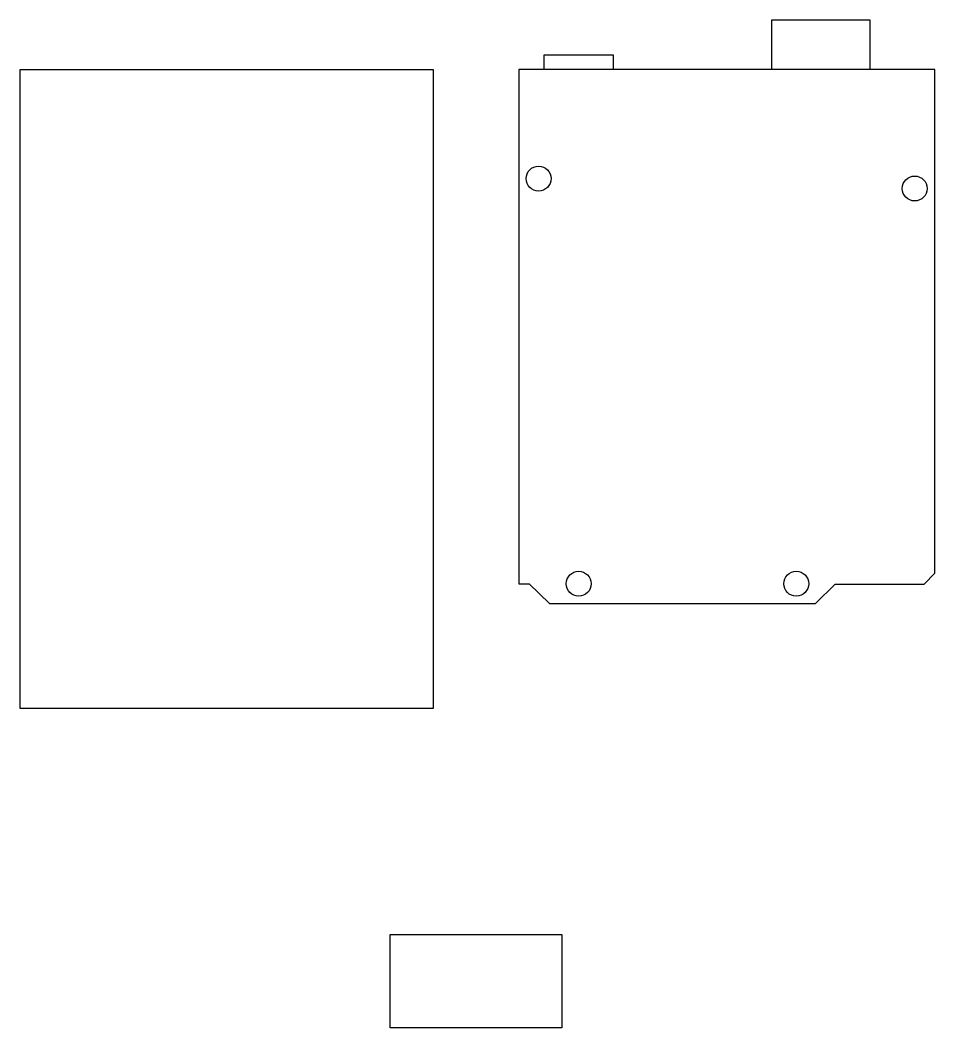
# Model space of a CAD drawing. Header units: millimetres. Extents: x 10 to 127, y 102 to 231.
import ezdxf

# ---------------------------------------------------------------- set-up
doc = ezdxf.new("R2010")
doc.units = ezdxf.units.MM
doc.layers.add('CONST', color=1, linetype='Continuous')

msp = doc.modelspace()

# ---------------------------------------------------------------- linework, layer by layer
for points in [[(9.5, 225), (62.5, 225), (62.5, 143), (9.5, 143)], [(57, 114), (79, 114), (79, 102), (57, 102)]]:
    msp.add_lwpolyline(points, close=True)
at = {"layer": 'CONST'}
for p, q in [((73.5, 225), (73.5, 158.98)), ((126.89, 225), (73.5, 225)), ((126.89, 160.35), (126.89, 225)), ((125.54, 158.95), (126.89, 160.35)), ((73.5, 158.98), (74.84, 158.98)), ((74.84, 158.98), (77.43, 156.45)), ((111.58, 156.45), (114.11, 158.95)), ((114.11, 158.95), (125.54, 158.95)), ((77.43, 156.45), (111.58, 156.45))]:
    msp.add_line(p, q, dxfattribs=at)
for points in [[(118.6, 225), (118.6, 231.34), (105.94, 231.34), (105.94, 225)], [(76.74, 225), (76.74, 226.89), (85.6, 226.89), (85.6, 225)]]:
    msp.add_lwpolyline(points, dxfattribs=at)
for centre in [(76.03, 211), (124.31, 209.73), (81.18, 159), (109.1, 159.01)]:
    msp.add_circle(centre, 1.6, dxfattribs=at)

doc.saveas('drawing.dxf')
